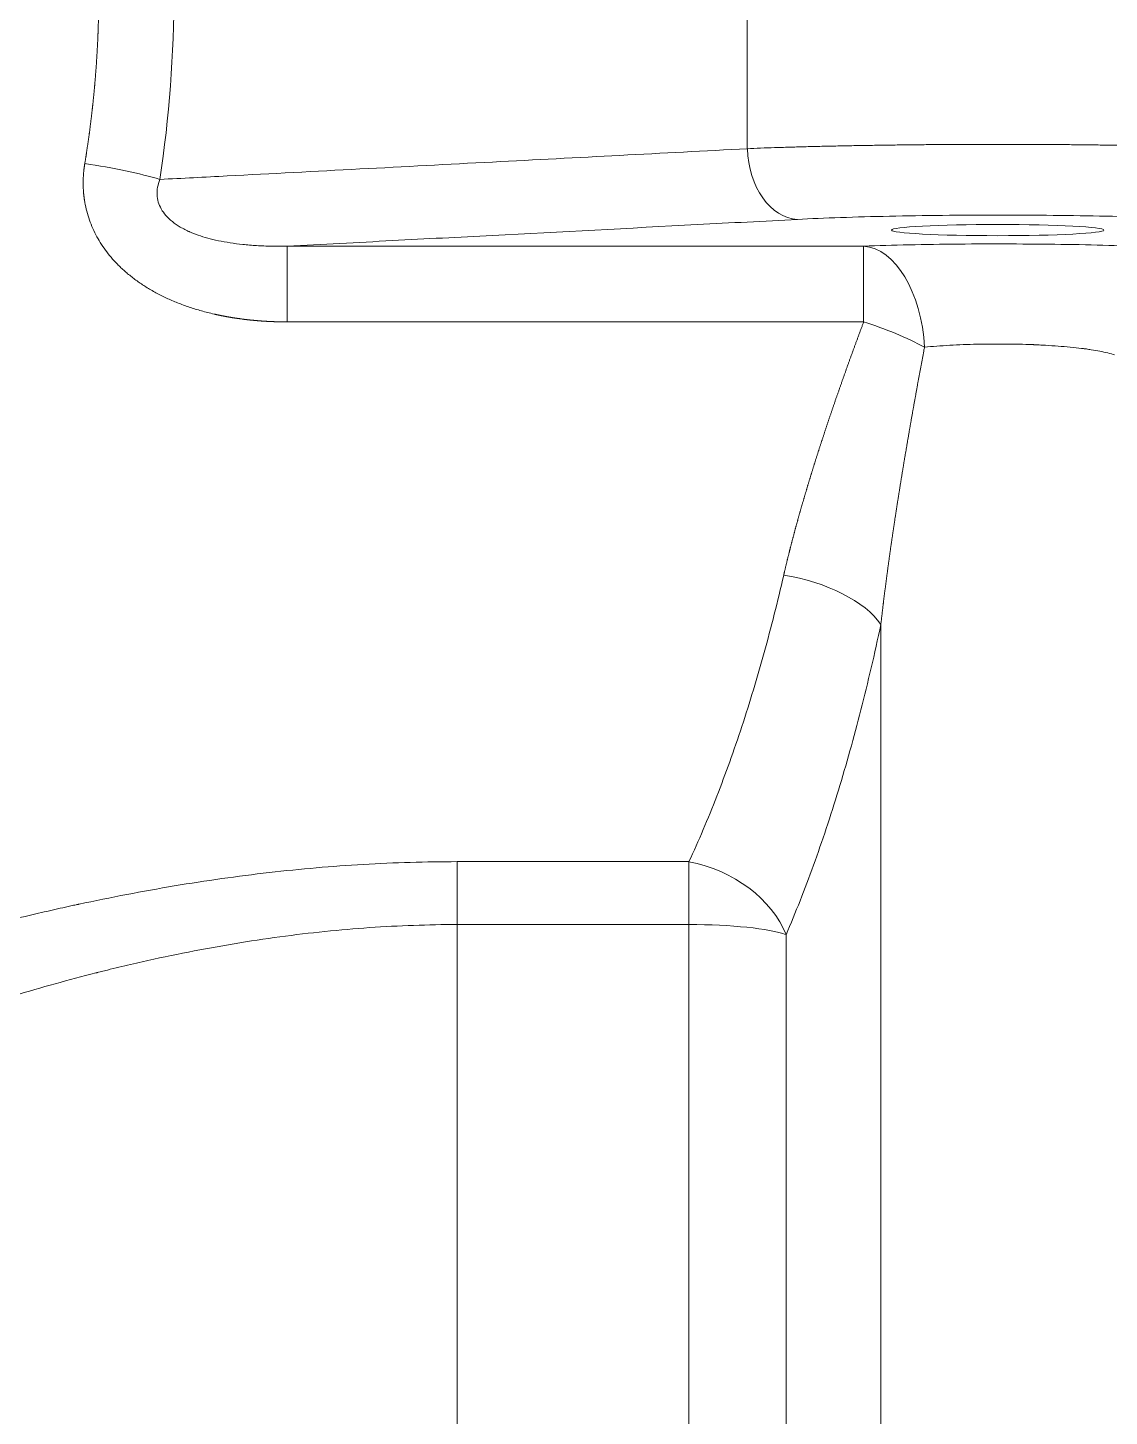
# Model space of a CAD drawing. Header units: millimetres. Extents: x 4664 to 8864, y -38 to 2932.
# Drawn here: x 7835.45 to 7848.75, y 2196.67 to 2213.73 of the extents above; entities that cross this region are included whole.
import ezdxf

# ---------------------------------------------------------------- set-up
doc = ezdxf.new("R2010")
doc.units = ezdxf.units.MM

msp = doc.modelspace()

# ---------------------------------------------------------------- linework, layer by layer
at = {"lineweight": 5}
for p, q in [((7838.645, 2210.118), (7838.645, 2211.049)), ((7838.645, 2211.049), (7845.73, 2211.049)), ((7845.73, 2210.118), (7845.73, 2211.049)), ((7845.73, 2210.118), (7838.645, 2210.118)), ((7845.942, 2206.399), (7845.942, 2154.304)), ((7840.732, 2141.289), (7840.732, 2203.483)), ((7840.732, 2203.483), (7843.582, 2203.483)), ((7843.582, 2141.289), (7843.582, 2203.483)), ((7843.582, 2202.71), (7840.732, 2202.71)), ((7844.776, 2141.816), (7844.776, 2202.585))]:
    msp.add_line(p, q, dxfattribs=at)
for centre, major_axis, ratio, start_param, end_param in [((7844.916, 2212.247), (-0.046, 0.869), 0.706622, 1.533781, 3.067562), ((7836.155, 2211.869), (1.291, -0.194), 0.147239, 0.796479, 1.592958), ((7845.73, 2209.745), (-0.048, 1.305), 0.574398, 4.73863, 6.219206), ((7845.73, 2209.745), (-1.235, 0.424), 0.271308, 4.157925, 4.805196), ((7844.747, 2206.345), (-1.278, 0.269), 0.496345, 3.622753, 4.816675), ((7843.582, 2202.501), (-1.201, 0.512), 0.723925, 3.757856, 5.011928), ((7843.582, 2202.501), (-1.306, 0), 0.160054, 3.557424, 4.712389)]:
    msp.add_ellipse(centre, major_axis=major_axis, ratio=ratio, start_param=start_param, end_param=end_param, dxfattribs=at)
msp.add_ellipse((7847.378, 2211.246), major_axis=(1.306, 0), ratio=0.052408, dxfattribs=at)
for points, knots in [([(7837.078, 2216.493), (7837.193, 2215.73), (7837.251, 2214.961), (7837.251, 2213.407), (7837.193, 2212.631), (7837.078, 2211.869)], [0, 0, 0, 0, 0.5, 0.5, 1, 1, 1, 1]), ([(7836.155, 2212.063), (7836.156, 2212.068), (7836.157, 2212.077), (7836.159, 2212.092), (7836.162, 2212.106), (7836.164, 2212.121), (7836.166, 2212.135), (7836.169, 2212.149), (7836.171, 2212.164), (7836.173, 2212.178), (7836.175, 2212.193), (7836.178, 2212.207), (7836.18, 2212.222), (7836.182, 2212.236), (7836.184, 2212.251), (7836.186, 2212.265), (7836.189, 2212.279), (7836.191, 2212.294), (7836.193, 2212.308), (7836.195, 2212.323), (7836.197, 2212.337), (7836.199, 2212.352), (7836.201, 2212.366), (7836.203, 2212.381), (7836.205, 2212.395), (7836.207, 2212.41), (7836.209, 2212.424), (7836.211, 2212.439), (7836.213, 2212.453), (7836.215, 2212.467), (7836.217, 2212.482), (7836.219, 2212.496), (7836.22, 2212.511), (7836.222, 2212.525), (7836.224, 2212.54), (7836.226, 2212.554), (7836.228, 2212.569), (7836.23, 2212.583), (7836.231, 2212.598), (7836.233, 2212.612), (7836.235, 2212.627), (7836.237, 2212.641), (7836.238, 2212.656), (7836.24, 2212.67), (7836.242, 2212.685), (7836.243, 2212.699), (7836.245, 2212.714), (7836.247, 2212.728), (7836.248, 2212.743), (7836.25, 2212.757), (7836.251, 2212.772), (7836.253, 2212.786), (7836.255, 2212.801), (7836.256, 2212.815), (7836.258, 2212.83), (7836.259, 2212.844), (7836.261, 2212.859), (7836.262, 2212.873), (7836.264, 2212.888), (7836.265, 2212.902), (7836.266, 2212.917), (7836.268, 2212.931), (7836.269, 2212.946), (7836.271, 2212.96), (7836.272, 2212.975), (7836.273, 2212.989), (7836.275, 2213.004), (7836.276, 2213.018), (7836.277, 2213.033), (7836.278, 2213.047), (7836.28, 2213.062), (7836.281, 2213.076), (7836.282, 2213.091), (7836.283, 2213.105), (7836.285, 2213.12), (7836.286, 2213.134), (7836.287, 2213.149), (7836.288, 2213.163), (7836.289, 2213.178), (7836.29, 2213.192), (7836.291, 2213.207), (7836.292, 2213.221), (7836.294, 2213.236), (7836.295, 2213.25), (7836.296, 2213.265), (7836.297, 2213.28), (7836.298, 2213.294), (7836.299, 2213.309), (7836.3, 2213.323), (7836.301, 2213.338), (7836.301, 2213.352), (7836.302, 2213.367), (7836.303, 2213.381), (7836.304, 2213.396), (7836.305, 2213.41), (7836.306, 2213.425), (7836.307, 2213.439), (7836.308, 2213.454), (7836.308, 2213.468), (7836.309, 2213.483), (7836.31, 2213.497), (7836.311, 2213.512), (7836.311, 2213.527), (7836.312, 2213.541), (7836.313, 2213.556), (7836.314, 2213.57), (7836.314, 2213.585), (7836.315, 2213.599), (7836.315, 2213.614), (7836.316, 2213.628), (7836.317, 2213.643), (7836.317, 2213.657), (7836.318, 2213.672), (7836.318, 2213.686), (7836.319, 2213.701), (7836.32, 2213.715), (7836.32, 2213.73), (7836.321, 2213.745), (7836.321, 2213.759), (7836.321, 2213.774), (7836.322, 2213.788), (7836.322, 2213.803), (7836.323, 2213.817), (7836.323, 2213.832), (7836.324, 2213.846), (7836.324, 2213.861), (7836.324, 2213.875), (7836.325, 2213.89), (7836.325, 2213.904), (7836.325, 2213.919), (7836.325, 2213.934), (7836.326, 2213.948), (7836.326, 2213.963), (7836.326, 2213.977), (7836.326, 2213.992), (7836.327, 2214.006), (7836.327, 2214.021), (7836.327, 2214.035), (7836.327, 2214.05), (7836.327, 2214.064), (7836.327, 2214.079), (7836.328, 2214.093), (7836.328, 2214.108), (7836.328, 2214.122), (7836.328, 2214.137), (7836.328, 2214.152), (7836.328, 2214.166), (7836.328, 2214.185), (7836.328, 2214.209), (7836.328, 2214.237), (7836.328, 2214.265), (7836.327, 2214.294), (7836.327, 2214.322), (7836.327, 2214.35), (7836.326, 2214.379), (7836.326, 2214.407), (7836.325, 2214.435), (7836.325, 2214.464), (7836.324, 2214.492), (7836.323, 2214.52), (7836.323, 2214.548), (7836.322, 2214.577), (7836.321, 2214.605), (7836.32, 2214.633), (7836.319, 2214.662), (7836.318, 2214.69), (7836.317, 2214.718), (7836.316, 2214.747), (7836.314, 2214.775), (7836.313, 2214.803), (7836.312, 2214.831), (7836.31, 2214.86), (7836.309, 2214.888), (7836.307, 2214.916), (7836.305, 2214.945), (7836.304, 2214.973), (7836.302, 2215.001), (7836.3, 2215.029), (7836.298, 2215.058), (7836.296, 2215.086), (7836.294, 2215.114), (7836.292, 2215.143), (7836.29, 2215.171), (7836.288, 2215.199), (7836.286, 2215.227), (7836.283, 2215.256), (7836.281, 2215.284), (7836.279, 2215.312), (7836.276, 2215.34), (7836.274, 2215.369), (7836.271, 2215.397), (7836.268, 2215.425), (7836.266, 2215.453), (7836.263, 2215.482), (7836.26, 2215.51), (7836.257, 2215.538), (7836.254, 2215.566), (7836.251, 2215.594), (7836.248, 2215.623), (7836.245, 2215.651), (7836.241, 2215.679), (7836.238, 2215.707), (7836.235, 2215.736), (7836.231, 2215.764), (7836.228, 2215.792), (7836.224, 2215.82), (7836.221, 2215.848), (7836.217, 2215.876), (7836.213, 2215.905), (7836.21, 2215.933), (7836.206, 2215.961), (7836.202, 2215.989), (7836.198, 2216.017), (7836.194, 2216.045), (7836.19, 2216.073), (7836.186, 2216.102), (7836.181, 2216.13), (7836.177, 2216.158), (7836.173, 2216.186), (7836.168, 2216.214), (7836.164, 2216.242), (7836.159, 2216.27), (7836.156, 2216.289), (7836.155, 2216.298)], [0, 0, 0, 0, 0.00346, 0.00692, 0.010379, 0.013838, 0.017295, 0.020752, 0.024209, 0.027665, 0.03112, 0.034574, 0.038028, 0.041481, 0.044933, 0.048385, 0.051836, 0.055287, 0.058737, 0.062186, 0.065635, 0.069083, 0.07253, 0.075977, 0.079423, 0.082868, 0.086313, 0.089758, 0.093202, 0.096645, 0.100088, 0.10353, 0.106971, 0.110412, 0.113852, 0.117292, 0.120731, 0.12417, 0.127608, 0.131046, 0.134483, 0.137919, 0.141355, 0.144791, 0.148226, 0.15166, 0.155094, 0.158527, 0.16196, 0.165393, 0.168825, 0.172256, 0.175687, 0.179117, 0.182547, 0.185977, 0.189406, 0.192834, 0.196262, 0.19969, 0.203117, 0.206543, 0.20997, 0.213395, 0.216821, 0.220246, 0.22367, 0.227094, 0.230518, 0.233941, 0.237364, 0.240786, 0.244208, 0.247629, 0.251051, 0.254471, 0.257892, 0.261312, 0.264731, 0.26815, 0.271569, 0.274988, 0.278406, 0.281824, 0.285241, 0.288658, 0.292075, 0.295491, 0.298907, 0.302323, 0.305738, 0.309153, 0.312568, 0.315982, 0.319396, 0.32281, 0.326223, 0.329636, 0.333049, 0.336462, 0.339874, 0.343286, 0.346698, 0.350109, 0.35352, 0.356931, 0.360342, 0.363752, 0.367162, 0.370572, 0.373981, 0.377391, 0.3808, 0.384209, 0.387617, 0.391026, 0.394434, 0.397842, 0.40125, 0.404657, 0.408064, 0.411472, 0.414878, 0.418285, 0.421692, 0.425098, 0.428504, 0.43191, 0.435316, 0.438722, 0.442127, 0.445533, 0.448938, 0.452343, 0.455748, 0.459153, 0.462557, 0.465962, 0.469366, 0.47277, 0.476174, 0.479578, 0.482982, 0.486386, 0.48979, 0.493193, 0.496597, 0.5, 0.506625, 0.513251, 0.519877, 0.526503, 0.53313, 0.539757, 0.546385, 0.553014, 0.559643, 0.566272, 0.572902, 0.579533, 0.586165, 0.592797, 0.599431, 0.606064, 0.612699, 0.619335, 0.625971, 0.632609, 0.639247, 0.645887, 0.652527, 0.659169, 0.665811, 0.672455, 0.6791, 0.685746, 0.692393, 0.699041, 0.705691, 0.712342, 0.718994, 0.725648, 0.732303, 0.73896, 0.745617, 0.752277, 0.758938, 0.7656, 0.772264, 0.77893, 0.785597, 0.792266, 0.798937, 0.80561, 0.812284, 0.81896, 0.825638, 0.832317, 0.838999, 0.845682, 0.852368, 0.859055, 0.865744, 0.872436, 0.879129, 0.885825, 0.892523, 0.899222, 0.905925, 0.912629, 0.919335, 0.926044, 0.932755, 0.939469, 0.946185, 0.952903, 0.959623, 0.966346, 0.973072, 0.9798, 0.986531, 0.993264, 1, 1, 1, 1]), ([(7837.078, 2211.869), (7837.354, 2211.883), (7837.63, 2211.897), (7838.993, 2211.969), (7840.08, 2212.026), (7842.212, 2212.138), (7843.256, 2212.192), (7844.3, 2212.247)], [0, 0, 0, 0, 0.114698, 0.114698, 0.566236, 0.566236, 1, 1, 1, 1]), ([(7844.3, 2212.247), (7844.353, 2212.249), (7844.408, 2212.251), (7844.52, 2212.256), (7844.577, 2212.258), (7844.694, 2212.261), (7844.754, 2212.263), (7844.875, 2212.267), (7844.937, 2212.269), (7845.063, 2212.272), (7845.127, 2212.274), (7845.255, 2212.277), (7845.321, 2212.278), (7845.452, 2212.281), (7845.519, 2212.282), (7845.653, 2212.285), (7845.72, 2212.286), (7845.855, 2212.288), (7845.923, 2212.289), (7846.059, 2212.291), (7846.127, 2212.292), (7846.262, 2212.294), (7846.33, 2212.295), (7846.466, 2212.296), (7846.533, 2212.297), (7846.667, 2212.298), (7846.734, 2212.298), (7846.866, 2212.299), (7846.932, 2212.299), (7847.062, 2212.3), (7847.127, 2212.3), (7847.222, 2212.3), (7847.27, 2212.3), (7847.325, 2212.3), (7847.352, 2212.3), (7847.364, 2212.3), (7847.372, 2212.3), (7847.376, 2212.3), (7847.442, 2212.3), (7847.505, 2212.3), (7847.632, 2212.3), (7847.697, 2212.3), (7847.827, 2212.299), (7847.892, 2212.299), (7848.025, 2212.298), (7848.091, 2212.298), (7848.225, 2212.297), (7848.293, 2212.296), (7848.428, 2212.295), (7848.496, 2212.294), (7848.631, 2212.292), (7848.699, 2212.291), (7848.835, 2212.289), (7848.903, 2212.288), (7849.038, 2212.286), (7849.105, 2212.285), (7849.238, 2212.282), (7849.305, 2212.281), (7849.436, 2212.278), (7849.502, 2212.277), (7849.63, 2212.274), (7849.694, 2212.272), (7849.819, 2212.269), (7849.881, 2212.267), (7850.003, 2212.263), (7850.062, 2212.261), (7850.179, 2212.258), (7850.237, 2212.256), (7850.348, 2212.251), (7850.403, 2212.249), (7850.456, 2212.247)], [0, 0, 0, 0, 0.03125, 0.03125, 0.0625, 0.0625, 0.09375, 0.09375, 0.125, 0.125, 0.15625, 0.15625, 0.1875, 0.1875, 0.21875, 0.21875, 0.25, 0.25, 0.28125, 0.28125, 0.3125, 0.3125, 0.34375, 0.34375, 0.375, 0.375, 0.40625, 0.40625, 0.4375, 0.4375, 0.46875, 0.46875, 0.484375, 0.492188, 0.496094, 0.498047, 0.498047, 0.5, 0.5, 0.53125, 0.53125, 0.5625, 0.5625, 0.59375, 0.59375, 0.625, 0.625, 0.65625, 0.65625, 0.6875, 0.6875, 0.71875, 0.71875, 0.75, 0.75, 0.78125, 0.78125, 0.8125, 0.8125, 0.84375, 0.84375, 0.875, 0.875, 0.90625, 0.90625, 0.9375, 0.9375, 0.96875, 0.96875, 1, 1, 1, 1]), ([(7838.645, 2210.118), (7838.642, 2210.118), (7838.635, 2210.118), (7838.625, 2210.118), (7838.615, 2210.118), (7838.605, 2210.118), (7838.595, 2210.118), (7838.586, 2210.118), (7838.576, 2210.118), (7838.566, 2210.118), (7838.556, 2210.119), (7838.546, 2210.119), (7838.536, 2210.119), (7838.526, 2210.119), (7838.517, 2210.12), (7838.507, 2210.12), (7838.497, 2210.12), (7838.487, 2210.12), (7838.477, 2210.121), (7838.468, 2210.121), (7838.458, 2210.122), (7838.448, 2210.122), (7838.438, 2210.122), (7838.429, 2210.123), (7838.419, 2210.123), (7838.409, 2210.124), (7838.4, 2210.124), (7838.39, 2210.125), (7838.38, 2210.125), (7838.371, 2210.126), (7838.361, 2210.127), (7838.352, 2210.127), (7838.342, 2210.128), (7838.332, 2210.128), (7838.323, 2210.129), (7838.313, 2210.13), (7838.304, 2210.131), (7838.294, 2210.131), (7838.285, 2210.132), (7838.275, 2210.133), (7838.266, 2210.134), (7838.256, 2210.134), (7838.247, 2210.135), (7838.237, 2210.136), (7838.228, 2210.137), (7838.218, 2210.138), (7838.209, 2210.139), (7838.2, 2210.14), (7838.19, 2210.141), (7838.181, 2210.142), (7838.171, 2210.143), (7838.162, 2210.144), (7838.153, 2210.145), (7838.143, 2210.146), (7838.134, 2210.147), (7838.125, 2210.148), (7838.115, 2210.149), (7838.106, 2210.151), (7838.097, 2210.152), (7838.088, 2210.153), (7838.078, 2210.154), (7838.069, 2210.155), (7838.06, 2210.157), (7838.051, 2210.158), (7838.041, 2210.159), (7838.032, 2210.161), (7838.023, 2210.162), (7838.014, 2210.163), (7838.005, 2210.165), (7837.996, 2210.166), (7837.987, 2210.167), (7837.977, 2210.169), (7837.968, 2210.17), (7837.959, 2210.172), (7837.95, 2210.173), (7837.941, 2210.175), (7837.932, 2210.177), (7837.923, 2210.178), (7837.914, 2210.18), (7837.905, 2210.181), (7837.896, 2210.183), (7837.887, 2210.185), (7837.878, 2210.186), (7837.869, 2210.188), (7837.86, 2210.19), (7837.851, 2210.191), (7837.842, 2210.193), (7837.833, 2210.195), (7837.824, 2210.197), (7837.816, 2210.199), (7837.807, 2210.2), (7837.798, 2210.202), (7837.789, 2210.204), (7837.78, 2210.206), (7837.771, 2210.208), (7837.763, 2210.21), (7837.754, 2210.212), (7837.695, 2210.225), (7837.59, 2210.252), (7837.44, 2210.298), (7837.296, 2210.35), (7837.16, 2210.409), (7837.03, 2210.474), (7836.928, 2210.534), (7836.851, 2210.583), (7836.797, 2210.621), (7836.745, 2210.66), (7836.694, 2210.7), (7836.646, 2210.741), (7836.6, 2210.783), (7836.543, 2210.84), (7836.477, 2210.911), (7836.407, 2211), (7836.345, 2211.092), (7836.289, 2211.189), (7836.241, 2211.29), (7836.202, 2211.396), (7836.171, 2211.504), (7836.156, 2211.581), (7836.149, 2211.626), (7836.148, 2211.637), (7836.146, 2211.648), (7836.145, 2211.659), (7836.144, 2211.67), (7836.143, 2211.681), (7836.141, 2211.692), (7836.14, 2211.703), (7836.139, 2211.714), (7836.139, 2211.725), (7836.138, 2211.736), (7836.137, 2211.747), (7836.137, 2211.759), (7836.136, 2211.77), (7836.136, 2211.781), (7836.135, 2211.792), (7836.135, 2211.803), (7836.135, 2211.814), (7836.135, 2211.826), (7836.135, 2211.837), (7836.135, 2211.848), (7836.135, 2211.859), (7836.136, 2211.87), (7836.136, 2211.882), (7836.137, 2211.893), (7836.137, 2211.904), (7836.138, 2211.915), (7836.139, 2211.927), (7836.14, 2211.938), (7836.14, 2211.949), (7836.142, 2211.961), (7836.143, 2211.972), (7836.144, 2211.983), (7836.145, 2211.995), (7836.147, 2212.006), (7836.148, 2212.017), (7836.15, 2212.029), (7836.151, 2212.04), (7836.153, 2212.052), (7836.154, 2212.059), (7836.155, 2212.063)], [0, 0, 0, 0, 0.002734, 0.005464, 0.00819, 0.010914, 0.013634, 0.016351, 0.019064, 0.021774, 0.024481, 0.027184, 0.029884, 0.032581, 0.035275, 0.037966, 0.040653, 0.043337, 0.046018, 0.048695, 0.05137, 0.054041, 0.05671, 0.059375, 0.062037, 0.064696, 0.067352, 0.070004, 0.072654, 0.075301, 0.077945, 0.080585, 0.083223, 0.085858, 0.088489, 0.091118, 0.093744, 0.096367, 0.098987, 0.101604, 0.104219, 0.10683, 0.109439, 0.112044, 0.114647, 0.117247, 0.119845, 0.122439, 0.125031, 0.12762, 0.130207, 0.13279, 0.135371, 0.13795, 0.140525, 0.143098, 0.145669, 0.148237, 0.150802, 0.153364, 0.155924, 0.158482, 0.161037, 0.163589, 0.166139, 0.168687, 0.171231, 0.173774, 0.176314, 0.178852, 0.181387, 0.18392, 0.18645, 0.188978, 0.191504, 0.194028, 0.196549, 0.199068, 0.201584, 0.204099, 0.206611, 0.209121, 0.211628, 0.214134, 0.216637, 0.219138, 0.221638, 0.224134, 0.226629, 0.229122, 0.231613, 0.234101, 0.236588, 0.239072, 0.241555, 0.244036, 0.246514, 0.248991, 0.293374, 0.336496, 0.378478, 0.419449, 0.459548, 0.498924, 0.517392, 0.535621, 0.553632, 0.571443, 0.589075, 0.606549, 0.623887, 0.655929, 0.68738, 0.718402, 0.749161, 0.780831, 0.812191, 0.843445, 0.8748, 0.877904, 0.881007, 0.884109, 0.88721, 0.890311, 0.893411, 0.896511, 0.899612, 0.902712, 0.905813, 0.908915, 0.912017, 0.915121, 0.918225, 0.921331, 0.924439, 0.927549, 0.93066, 0.933774, 0.93689, 0.940008, 0.94313, 0.946254, 0.949381, 0.952512, 0.955646, 0.958784, 0.961926, 0.965072, 0.968223, 0.971377, 0.974537, 0.977701, 0.98087, 0.984044, 0.987224, 0.990409, 0.9936, 0.996797, 1, 1, 1, 1]), ([(7837.078, 2211.869), (7837.065, 2211.836), (7837.056, 2211.805), (7837.044, 2211.742), (7837.042, 2211.711), (7837.045, 2211.65), (7837.05, 2211.62), (7837.067, 2211.561), (7837.08, 2211.533), (7837.111, 2211.478), (7837.13, 2211.451), (7837.176, 2211.399), (7837.202, 2211.375), (7837.261, 2211.327), (7837.293, 2211.305), (7837.347, 2211.273), (7837.376, 2211.258), (7837.411, 2211.241), (7837.429, 2211.232), (7837.438, 2211.228), (7837.442, 2211.226), (7837.445, 2211.225), (7837.446, 2211.225), (7837.446, 2211.224), (7837.447, 2211.224), (7837.447, 2211.224), (7837.447, 2211.224), (7837.447, 2211.224), (7837.447, 2211.224), (7837.447, 2211.224), (7837.479, 2211.21), (7837.548, 2211.183), (7837.626, 2211.159), (7837.708, 2211.136), (7837.751, 2211.126), (7837.843, 2211.106), (7837.891, 2211.098), (7837.991, 2211.082), (7838.044, 2211.075), (7838.153, 2211.064), (7838.209, 2211.059), (7838.327, 2211.052), (7838.388, 2211.049), (7838.513, 2211.047), (7838.578, 2211.047), (7838.645, 2211.049)], [0, 0, 0, 0, 0.0625, 0.0625, 0.125, 0.125, 0.1875, 0.1875, 0.25, 0.25, 0.3125, 0.3125, 0.375, 0.375, 0.4375, 0.4375, 0.46875, 0.484375, 0.492187, 0.496094, 0.498047, 0.499023, 0.499512, 0.499756, 0.499878, 0.499939, 0.499969, 0.499985, 0.499985, 0.5, 0.5, 0.5625, 0.625, 0.625, 0.6875, 0.6875, 0.75, 0.75, 0.8125, 0.8125, 0.875, 0.875, 0.9375, 0.9375, 1, 1, 1, 1]), ([(7844.916, 2211.378), (7844.505, 2211.356), (7844.095, 2211.335), (7842.846, 2211.269), (7842.007, 2211.225), (7840.757, 2211.16), (7840.347, 2211.138), (7839.506, 2211.094), (7839.076, 2211.072), (7838.645, 2211.049)], [0, 0, 0, 0, 0.196221, 0.196221, 0.597749, 0.597749, 0.793971, 0.793971, 1, 1, 1, 1]), ([(7849.841, 2211.378), (7849.678, 2211.386), (7849.502, 2211.394), (7849.125, 2211.407), (7848.922, 2211.413), (7848.5, 2211.422), (7848.283, 2211.425), (7847.837, 2211.43), (7847.606, 2211.431), (7846.925, 2211.431), (7846.467, 2211.426), (7845.629, 2211.408), (7845.241, 2211.395), (7844.916, 2211.378)], [0, 0, 0, 0, 0.125, 0.125, 0.25, 0.25, 0.375, 0.375, 0.5, 0.5, 0.75, 0.75, 1, 1, 1, 1]), ([(7845.73, 2211.049), (7846.08, 2211.062), (7846.478, 2211.07), (7847.108, 2211.076), (7847.318, 2211.077), (7847.741, 2211.075), (7847.953, 2211.074), (7848.562, 2211.065), (7848.945, 2211.054), (7849.422, 2211.032), (7849.568, 2211.024), (7849.818, 2211.006), (7849.923, 2210.996), (7850.009, 2210.986)], [0, 0, 0, 0, 0.25, 0.25, 0.375, 0.375, 0.5, 0.5, 0.75, 0.75, 0.875, 0.875, 1, 1, 1, 1]), ([(7844.747, 2207.004), (7844.748, 2207.008), (7844.75, 2207.016), (7844.753, 2207.029), (7844.756, 2207.042), (7844.759, 2207.055), (7844.762, 2207.068), (7844.765, 2207.081), (7844.768, 2207.094), (7844.771, 2207.107), (7844.774, 2207.12), (7844.777, 2207.133), (7844.781, 2207.146), (7844.784, 2207.159), (7844.787, 2207.173), (7844.79, 2207.186), (7844.793, 2207.199), (7844.797, 2207.212), (7844.8, 2207.225), (7844.803, 2207.239), (7844.807, 2207.252), (7844.81, 2207.265), (7844.813, 2207.279), (7844.817, 2207.292), (7844.82, 2207.306), (7844.823, 2207.319), (7844.827, 2207.332), (7844.83, 2207.346), (7844.834, 2207.36), (7844.837, 2207.373), (7844.841, 2207.387), (7844.844, 2207.4), (7844.848, 2207.414), (7844.851, 2207.428), (7844.855, 2207.441), (7844.859, 2207.455), (7844.862, 2207.469), (7844.866, 2207.483), (7844.87, 2207.496), (7844.873, 2207.51), (7844.877, 2207.524), (7844.881, 2207.538), (7844.884, 2207.552), (7844.888, 2207.566), (7844.892, 2207.58), (7844.896, 2207.594), (7844.9, 2207.608), (7844.903, 2207.622), (7844.907, 2207.636), (7844.911, 2207.65), (7844.915, 2207.664), (7844.919, 2207.678), (7844.923, 2207.692), (7844.927, 2207.707), (7844.931, 2207.721), (7844.935, 2207.735), (7844.939, 2207.749), (7844.943, 2207.764), (7844.947, 2207.778), (7844.951, 2207.792), (7844.955, 2207.807), (7844.959, 2207.821), (7844.964, 2207.836), (7844.968, 2207.85), (7844.972, 2207.865), (7844.976, 2207.879), (7844.98, 2207.894), (7844.985, 2207.908), (7844.989, 2207.923), (7844.993, 2207.938), (7844.997, 2207.952), (7845.002, 2207.967), (7845.006, 2207.982), (7845.01, 2207.997), (7845.015, 2208.011), (7845.019, 2208.026), (7845.024, 2208.041), (7845.028, 2208.056), (7845.032, 2208.071), (7845.037, 2208.086), (7845.041, 2208.101), (7845.046, 2208.116), (7845.05, 2208.131), (7845.055, 2208.146), (7845.06, 2208.161), (7845.064, 2208.176), (7845.069, 2208.191), (7845.073, 2208.206), (7845.078, 2208.221), (7845.083, 2208.237), (7845.087, 2208.252), (7845.092, 2208.267), (7845.097, 2208.282), (7845.102, 2208.298), (7845.106, 2208.313), (7845.111, 2208.328), (7845.116, 2208.344), (7845.121, 2208.359), (7845.126, 2208.375), (7845.131, 2208.39), (7845.135, 2208.406), (7845.14, 2208.421), (7845.145, 2208.437), (7845.15, 2208.452), (7845.155, 2208.468), (7845.16, 2208.484), (7845.165, 2208.499), (7845.17, 2208.515), (7845.175, 2208.531), (7845.18, 2208.547), (7845.185, 2208.562), (7845.191, 2208.578), (7845.196, 2208.594), (7845.201, 2208.61), (7845.206, 2208.626), (7845.211, 2208.642), (7845.216, 2208.658), (7845.222, 2208.674), (7845.227, 2208.69), (7845.232, 2208.706), (7845.237, 2208.722), (7845.243, 2208.738), (7845.248, 2208.754), (7845.253, 2208.77), (7845.259, 2208.786), (7845.264, 2208.803), (7845.269, 2208.819), (7845.275, 2208.835), (7845.28, 2208.852), (7845.286, 2208.868), (7845.291, 2208.884), (7845.297, 2208.901), (7845.302, 2208.917), (7845.308, 2208.933), (7845.313, 2208.95), (7845.319, 2208.966), (7845.325, 2208.983), (7845.33, 2209), (7845.336, 2209.016), (7845.341, 2209.033), (7845.347, 2209.049), (7845.353, 2209.066), (7845.359, 2209.083), (7845.364, 2209.099), (7845.37, 2209.116), (7845.376, 2209.133), (7845.382, 2209.15), (7845.387, 2209.167), (7845.393, 2209.183), (7845.399, 2209.2), (7845.405, 2209.217), (7845.411, 2209.234), (7845.417, 2209.251), (7845.423, 2209.268), (7845.429, 2209.285), (7845.435, 2209.302), (7845.441, 2209.319), (7845.447, 2209.337), (7845.453, 2209.354), (7845.459, 2209.371), (7845.465, 2209.388), (7845.471, 2209.405), (7845.477, 2209.423), (7845.483, 2209.44), (7845.489, 2209.457), (7845.495, 2209.475), (7845.502, 2209.492), (7845.508, 2209.509), (7845.514, 2209.527), (7845.52, 2209.544), (7845.526, 2209.562), (7845.533, 2209.579), (7845.539, 2209.597), (7845.545, 2209.614), (7845.552, 2209.632), (7845.558, 2209.65), (7845.564, 2209.667), (7845.571, 2209.685), (7845.577, 2209.703), (7845.584, 2209.72), (7845.59, 2209.738), (7845.597, 2209.756), (7845.603, 2209.774), (7845.61, 2209.792), (7845.616, 2209.809), (7845.623, 2209.827), (7845.629, 2209.845), (7845.636, 2209.863), (7845.643, 2209.881), (7845.649, 2209.899), (7845.656, 2209.917), (7845.663, 2209.935), (7845.669, 2209.954), (7845.676, 2209.972), (7845.683, 2209.99), (7845.689, 2210.008), (7845.696, 2210.026), (7845.703, 2210.045), (7845.71, 2210.063), (7845.717, 2210.081), (7845.724, 2210.099), (7845.728, 2210.112), (7845.73, 2210.118)], [0, 0, 0, 0, 0.004275, 0.008557, 0.012846, 0.017142, 0.021445, 0.025755, 0.030072, 0.034397, 0.038728, 0.043067, 0.047412, 0.051765, 0.056125, 0.060492, 0.064866, 0.069247, 0.073636, 0.078031, 0.082434, 0.086844, 0.091261, 0.095685, 0.100116, 0.104554, 0.109, 0.113452, 0.117912, 0.122379, 0.126854, 0.131335, 0.135823, 0.140319, 0.144822, 0.149332, 0.153849, 0.158374, 0.162906, 0.167445, 0.171991, 0.176544, 0.181105, 0.185672, 0.190247, 0.194829, 0.199419, 0.204016, 0.208619, 0.213231, 0.217849, 0.222475, 0.227107, 0.231748, 0.236395, 0.24105, 0.245711, 0.250381, 0.255057, 0.259741, 0.264432, 0.26913, 0.273836, 0.278548, 0.283268, 0.287996, 0.292731, 0.297473, 0.302222, 0.306978, 0.311742, 0.316514, 0.321292, 0.326078, 0.330871, 0.335672, 0.340479, 0.345295, 0.350117, 0.354947, 0.359784, 0.364628, 0.36948, 0.374339, 0.379206, 0.38408, 0.388961, 0.39385, 0.398745, 0.403649, 0.408559, 0.413477, 0.418403, 0.423336, 0.428276, 0.433223, 0.438178, 0.44314, 0.44811, 0.453087, 0.458072, 0.463063, 0.468063, 0.473069, 0.478083, 0.483105, 0.488134, 0.49317, 0.498214, 0.503265, 0.508323, 0.513389, 0.518463, 0.523543, 0.528632, 0.533727, 0.53883, 0.543941, 0.549059, 0.554184, 0.559317, 0.564457, 0.569605, 0.57476, 0.579923, 0.585093, 0.59027, 0.595455, 0.600648, 0.605848, 0.611055, 0.61627, 0.621492, 0.626722, 0.631959, 0.637204, 0.642456, 0.647716, 0.652983, 0.658258, 0.66354, 0.66883, 0.674127, 0.679432, 0.684744, 0.690064, 0.695391, 0.700725, 0.706068, 0.711417, 0.716774, 0.722139, 0.727511, 0.732891, 0.738278, 0.743673, 0.749076, 0.754485, 0.759903, 0.765328, 0.77076, 0.7762, 0.781648, 0.787103, 0.792565, 0.798035, 0.803513, 0.808998, 0.814491, 0.819991, 0.825499, 0.831015, 0.836538, 0.842068, 0.847606, 0.853152, 0.858705, 0.864266, 0.869834, 0.87541, 0.880994, 0.886585, 0.892184, 0.89779, 0.903404, 0.909025, 0.914654, 0.920291, 0.925935, 0.931586, 0.937246, 0.942913, 0.948587, 0.954269, 0.959959, 0.965656, 0.971361, 0.977074, 0.982794, 0.988522, 0.994257, 1, 1, 1, 1]), ([(7848.815, 2209.713), (7848.79, 2209.721), (7848.762, 2209.729), (7848.701, 2209.744), (7848.669, 2209.751), (7848.6, 2209.764), (7848.564, 2209.77), (7848.507, 2209.779), (7848.488, 2209.782), (7848.459, 2209.786), (7848.445, 2209.788), (7848.427, 2209.79), (7848.419, 2209.791), (7848.414, 2209.791), (7848.412, 2209.792), (7848.411, 2209.792), (7848.411, 2209.792), (7848.41, 2209.792), (7848.41, 2209.792), (7848.41, 2209.792), (7848.41, 2209.792), (7848.41, 2209.792), (7848.365, 2209.798), (7848.318, 2209.803), (7848.222, 2209.812), (7848.172, 2209.816), (7848.071, 2209.824), (7848.019, 2209.827), (7847.94, 2209.832), (7847.913, 2209.833), (7847.873, 2209.835), (7847.853, 2209.836), (7847.83, 2209.837), (7847.818, 2209.838), (7847.812, 2209.838), (7847.809, 2209.838), (7847.808, 2209.838), (7847.807, 2209.838), (7847.807, 2209.838), (7847.806, 2209.838), (7847.752, 2209.84), (7847.696, 2209.842), (7847.583, 2209.845), (7847.526, 2209.846), (7847.412, 2209.846), (7847.354, 2209.846), (7847.239, 2209.845), (7847.181, 2209.845), (7847.067, 2209.842), (7847.01, 2209.84), (7846.898, 2209.836), (7846.842, 2209.833), (7846.734, 2209.827), (7846.681, 2209.824), (7846.577, 2209.816), (7846.527, 2209.811), (7846.478, 2209.807)], [0, 0, 0, 0, 0.0625, 0.0625, 0.125, 0.125, 0.1875, 0.1875, 0.21875, 0.21875, 0.234375, 0.242187, 0.246094, 0.248047, 0.249023, 0.249512, 0.249756, 0.249878, 0.249939, 0.249969, 0.249969, 0.25, 0.25, 0.3125, 0.3125, 0.375, 0.375, 0.4375, 0.4375, 0.46875, 0.46875, 0.484375, 0.492187, 0.496094, 0.498047, 0.499023, 0.499512, 0.499756, 0.499756, 0.5, 0.5, 0.5625, 0.5625, 0.625, 0.625, 0.6875, 0.6875, 0.75, 0.75, 0.8125, 0.8125, 0.875, 0.875, 0.9375, 0.9375, 1, 1, 1, 1]), ([(7846.478, 2209.807), (7846.477, 2209.799), (7846.474, 2209.785), (7846.47, 2209.763), (7846.466, 2209.741), (7846.462, 2209.719), (7846.458, 2209.698), (7846.454, 2209.676), (7846.45, 2209.654), (7846.446, 2209.633), (7846.442, 2209.611), (7846.438, 2209.589), (7846.434, 2209.568), (7846.43, 2209.546), (7846.426, 2209.525), (7846.422, 2209.504), (7846.418, 2209.482), (7846.414, 2209.461), (7846.41, 2209.44), (7846.406, 2209.418), (7846.402, 2209.397), (7846.398, 2209.376), (7846.394, 2209.355), (7846.391, 2209.334), (7846.387, 2209.313), (7846.383, 2209.291), (7846.379, 2209.27), (7846.375, 2209.25), (7846.372, 2209.229), (7846.368, 2209.208), (7846.364, 2209.187), (7846.36, 2209.166), (7846.357, 2209.145), (7846.353, 2209.125), (7846.349, 2209.104), (7846.345, 2209.083), (7846.342, 2209.063), (7846.338, 2209.042), (7846.334, 2209.021), (7846.331, 2209.001), (7846.327, 2208.98), (7846.323, 2208.96), (7846.32, 2208.939), (7846.316, 2208.919), (7846.313, 2208.899), (7846.309, 2208.878), (7846.306, 2208.858), (7846.302, 2208.838), (7846.299, 2208.818), (7846.295, 2208.798), (7846.291, 2208.778), (7846.288, 2208.757), (7846.285, 2208.737), (7846.281, 2208.717), (7846.278, 2208.697), (7846.274, 2208.678), (7846.271, 2208.658), (7846.267, 2208.638), (7846.264, 2208.618), (7846.261, 2208.598), (7846.257, 2208.578), (7846.254, 2208.559), (7846.251, 2208.539), (7846.247, 2208.519), (7846.244, 2208.5), (7846.241, 2208.48), (7846.237, 2208.461), (7846.234, 2208.441), (7846.231, 2208.422), (7846.228, 2208.402), (7846.224, 2208.383), (7846.221, 2208.364), (7846.218, 2208.344), (7846.215, 2208.325), (7846.212, 2208.306), (7846.208, 2208.287), (7846.205, 2208.268), (7846.202, 2208.248), (7846.199, 2208.229), (7846.196, 2208.21), (7846.193, 2208.191), (7846.19, 2208.172), (7846.187, 2208.153), (7846.184, 2208.135), (7846.181, 2208.116), (7846.178, 2208.097), (7846.175, 2208.078), (7846.172, 2208.059), (7846.169, 2208.041), (7846.166, 2208.022), (7846.163, 2208.003), (7846.16, 2207.985), (7846.157, 2207.966), (7846.154, 2207.948), (7846.151, 2207.929), (7846.148, 2207.911), (7846.145, 2207.892), (7846.142, 2207.874), (7846.139, 2207.856), (7846.137, 2207.837), (7846.134, 2207.819), (7846.131, 2207.801), (7846.128, 2207.783), (7846.125, 2207.764), (7846.123, 2207.746), (7846.12, 2207.728), (7846.117, 2207.71), (7846.114, 2207.692), (7846.112, 2207.674), (7846.109, 2207.656), (7846.106, 2207.638), (7846.104, 2207.62), (7846.101, 2207.603), (7846.098, 2207.585), (7846.096, 2207.567), (7846.093, 2207.549), (7846.09, 2207.532), (7846.088, 2207.514), (7846.085, 2207.496), (7846.083, 2207.479), (7846.08, 2207.461), (7846.077, 2207.444), (7846.075, 2207.426), (7846.072, 2207.409), (7846.07, 2207.391), (7846.067, 2207.374), (7846.065, 2207.357), (7846.062, 2207.34), (7846.06, 2207.322), (7846.058, 2207.305), (7846.055, 2207.288), (7846.053, 2207.271), (7846.05, 2207.254), (7846.048, 2207.237), (7846.046, 2207.22), (7846.043, 2207.203), (7846.041, 2207.186), (7846.039, 2207.169), (7846.036, 2207.152), (7846.034, 2207.135), (7846.032, 2207.118), (7846.029, 2207.101), (7846.027, 2207.085), (7846.025, 2207.068), (7846.023, 2207.051), (7846.02, 2207.035), (7846.018, 2207.018), (7846.016, 2207.002), (7846.014, 2206.985), (7846.012, 2206.969), (7846.009, 2206.952), (7846.007, 2206.936), (7846.005, 2206.919), (7846.003, 2206.903), (7846.001, 2206.887), (7845.999, 2206.87), (7845.997, 2206.854), (7845.995, 2206.838), (7845.992, 2206.822), (7845.99, 2206.806), (7845.988, 2206.79), (7845.986, 2206.774), (7845.984, 2206.758), (7845.982, 2206.742), (7845.98, 2206.726), (7845.978, 2206.71), (7845.976, 2206.694), (7845.974, 2206.678), (7845.973, 2206.662), (7845.971, 2206.647), (7845.969, 2206.631), (7845.967, 2206.615), (7845.965, 2206.6), (7845.963, 2206.584), (7845.961, 2206.568), (7845.959, 2206.553), (7845.958, 2206.537), (7845.956, 2206.522), (7845.954, 2206.506), (7845.952, 2206.491), (7845.95, 2206.476), (7845.949, 2206.46), (7845.947, 2206.445), (7845.945, 2206.43), (7845.943, 2206.415), (7845.942, 2206.404), (7845.942, 2206.399)], [0, 0, 0, 0, 0.006336, 0.012661, 0.018977, 0.025284, 0.03158, 0.037866, 0.044142, 0.050409, 0.056666, 0.062913, 0.06915, 0.075377, 0.081594, 0.087801, 0.093999, 0.100186, 0.106364, 0.112532, 0.11869, 0.124838, 0.130976, 0.137105, 0.143223, 0.149332, 0.155431, 0.16152, 0.167599, 0.173668, 0.179727, 0.185777, 0.191816, 0.197846, 0.203866, 0.209876, 0.215876, 0.221866, 0.227847, 0.233817, 0.239778, 0.245729, 0.25167, 0.257601, 0.263522, 0.269433, 0.275335, 0.281226, 0.287108, 0.29298, 0.298842, 0.304694, 0.310536, 0.316369, 0.322192, 0.328004, 0.333807, 0.3396, 0.345383, 0.351157, 0.35692, 0.362674, 0.368417, 0.374151, 0.379875, 0.38559, 0.391294, 0.396988, 0.402673, 0.408348, 0.414013, 0.419668, 0.425313, 0.430949, 0.436574, 0.44219, 0.447796, 0.453392, 0.458978, 0.464554, 0.470121, 0.475677, 0.481224, 0.486761, 0.492288, 0.497806, 0.503313, 0.508811, 0.514298, 0.519776, 0.525244, 0.530703, 0.536151, 0.54159, 0.547018, 0.552437, 0.557846, 0.563246, 0.568635, 0.574015, 0.579385, 0.584744, 0.590095, 0.595435, 0.600765, 0.606086, 0.611397, 0.616698, 0.621989, 0.62727, 0.632542, 0.637804, 0.643056, 0.648298, 0.65353, 0.658753, 0.663965, 0.669168, 0.674361, 0.679544, 0.684718, 0.689881, 0.695035, 0.700179, 0.705313, 0.710438, 0.715552, 0.720657, 0.725752, 0.730837, 0.735913, 0.740978, 0.746034, 0.75108, 0.756116, 0.761143, 0.766159, 0.771166, 0.776163, 0.78115, 0.786128, 0.791095, 0.796053, 0.801001, 0.80594, 0.810868, 0.815787, 0.820696, 0.825595, 0.830484, 0.835364, 0.840234, 0.845094, 0.849944, 0.854785, 0.859615, 0.864436, 0.869248, 0.874049, 0.878841, 0.883623, 0.888395, 0.893157, 0.89791, 0.902653, 0.907386, 0.912109, 0.916823, 0.921526, 0.926221, 0.930905, 0.935579, 0.940244, 0.944899, 0.949545, 0.95418, 0.958806, 0.963422, 0.968028, 0.972625, 0.977212, 0.981789, 0.986356, 0.990914, 0.995462, 1, 1, 1, 1]), ([(7843.582, 2203.483), (7843.702, 2203.74), (7843.816, 2204.009), (7844.033, 2204.564), (7844.136, 2204.851), (7844.33, 2205.441), (7844.421, 2205.744), (7844.593, 2206.364), (7844.673, 2206.681), (7844.747, 2207.004)], [0, 0, 0, 0, 0.25, 0.25, 0.5, 0.5, 0.75, 0.75, 1, 1, 1, 1]), ([(7845.942, 2206.399), (7845.865, 2206.039), (7845.783, 2205.688), (7845.609, 2205.009), (7845.517, 2204.679), (7845.323, 2204.043), (7845.221, 2203.735), (7845.006, 2203.143), (7844.894, 2202.858), (7844.776, 2202.585)], [0, 0, 0, 0, 0.25, 0.25, 0.5, 0.5, 0.75, 0.75, 1, 1, 1, 1]), ([(7825.066, 2199.974), (7825.283, 2199.991), (7825.51, 2200.018), (7825.983, 2200.091), (7826.23, 2200.137), (7826.743, 2200.247), (7827.009, 2200.31), (7827.424, 2200.417), (7827.564, 2200.454), (7827.779, 2200.513), (7827.887, 2200.544), (7828.015, 2200.58), (7828.08, 2200.599), (7828.112, 2200.608), (7828.128, 2200.613), (7828.136, 2200.615), (7828.14, 2200.616), (7828.142, 2200.617), (7828.143, 2200.617), (7828.144, 2200.617), (7828.144, 2200.617), (7828.144, 2200.617), (7828.289, 2200.659), (7828.581, 2200.746), (7829.026, 2200.883), (7829.479, 2201.025), (7829.785, 2201.124), (7830.248, 2201.273), (7830.562, 2201.375), (7831.04, 2201.53), (7831.201, 2201.582), (7831.444, 2201.66), (7831.565, 2201.699), (7831.708, 2201.745), (7831.78, 2201.768), (7831.816, 2201.779), (7831.834, 2201.785), (7831.843, 2201.788), (7831.847, 2201.789), (7831.849, 2201.79), (7831.851, 2201.791), (7831.851, 2201.791), (7831.851, 2201.791), (7831.851, 2201.791), (7831.852, 2201.791), (7831.852, 2201.791), (7832.028, 2201.847), (7832.204, 2201.903), (7832.557, 2202.013), (7832.733, 2202.068), (7833.086, 2202.175), (7833.262, 2202.228), (7833.615, 2202.331), (7833.791, 2202.382), (7834.144, 2202.481), (7834.496, 2202.578), (7835.025, 2202.715), (7835.378, 2202.801), (7835.643, 2202.862), (7835.775, 2202.893), (7835.929, 2202.927), (7836.006, 2202.944), (7836.045, 2202.952), (7836.064, 2202.956), (7836.074, 2202.958), (7836.079, 2202.959), (7836.081, 2202.96), (7836.082, 2202.96), (7836.083, 2202.96), (7836.083, 2202.96), (7836.083, 2202.96), (7836.084, 2202.96), (7836.084, 2202.96), (7836.084, 2202.96), (7836.279, 2203.002), (7836.475, 2203.042), (7836.866, 2203.117), (7837.256, 2203.187), (7837.839, 2203.277), (7838.421, 2203.351), (7839.002, 2203.41), (7839.58, 2203.452), (7840.157, 2203.477), (7840.541, 2203.483), (7840.732, 2203.483)], [0, 0, 0, 0, 0.0625, 0.0625, 0.125, 0.125, 0.1875, 0.1875, 0.21875, 0.21875, 0.234375, 0.242187, 0.246094, 0.248047, 0.249023, 0.249512, 0.249756, 0.249878, 0.249939, 0.249969, 0.249969, 0.25, 0.25, 0.28125, 0.3125, 0.34375, 0.375, 0.375, 0.4375, 0.4375, 0.46875, 0.46875, 0.484375, 0.492187, 0.496094, 0.498047, 0.499023, 0.499512, 0.499756, 0.499878, 0.499939, 0.499969, 0.499985, 0.499992, 0.499992, 0.5, 0.5, 0.53125, 0.53125, 0.5625, 0.5625, 0.59375, 0.59375, 0.625, 0.625, 0.65625, 0.6875, 0.71875, 0.71875, 0.734375, 0.742187, 0.746094, 0.748047, 0.749023, 0.749512, 0.749756, 0.749878, 0.749939, 0.749969, 0.749985, 0.749992, 0.749996, 0.749996, 0.75, 0.75, 0.78125, 0.78125, 0.8125, 0.84375, 0.875, 0.90625, 0.9375, 0.96875, 1, 1, 1, 1]), ([(7840.732, 2202.71), (7840.555, 2202.71), (7840.198, 2202.703), (7839.656, 2202.675), (7839.108, 2202.628), (7838.553, 2202.562), (7837.993, 2202.477), (7837.429, 2202.375), (7837.05, 2202.295), (7836.765, 2202.231), (7836.623, 2202.197), (7836.456, 2202.157), (7836.373, 2202.136), (7836.331, 2202.125), (7836.31, 2202.12), (7836.3, 2202.117), (7836.295, 2202.116), (7836.292, 2202.115), (7836.291, 2202.115), (7836.29, 2202.115), (7836.29, 2202.115), (7836.289, 2202.115), (7836.289, 2202.115), (7836.289, 2202.115), (7836.289, 2202.115), (7836.125, 2202.073), (7835.959, 2202.028), (7835.624, 2201.936), (7835.455, 2201.887), (7835.112, 2201.785), (7834.94, 2201.732), (7834.678, 2201.649), (7834.547, 2201.607), (7834.393, 2201.557), (7834.316, 2201.531), (7834.277, 2201.518), (7834.258, 2201.512), (7834.248, 2201.509), (7834.244, 2201.507), (7834.241, 2201.506), (7834.24, 2201.506), (7834.239, 2201.505), (7834.239, 2201.505), (7834.239, 2201.505), (7834.239, 2201.505), (7834.239, 2201.505), (7834.239, 2201.505), (7834.239, 2201.505), (7834.1, 2201.459), (7833.955, 2201.409), (7833.657, 2201.305), (7833.502, 2201.251), (7833.185, 2201.137), (7833.021, 2201.077), (7832.77, 2200.985), (7832.685, 2200.953), (7832.556, 2200.905), (7832.491, 2200.881), (7832.415, 2200.852), (7832.377, 2200.838), (7832.358, 2200.831), (7832.348, 2200.827), (7832.343, 2200.825), (7832.341, 2200.825), (7832.34, 2200.824), (7832.339, 2200.824), (7832.339, 2200.824), (7832.339, 2200.824), (7832.339, 2200.824), (7832.339, 2200.824), (7832.339, 2200.824), (7832.338, 2200.824), (7832.292, 2200.806), (7832.192, 2200.768), (7832.02, 2200.703), (7831.827, 2200.63), (7831.685, 2200.575), (7831.536, 2200.518), (7831.458, 2200.489), (7831.296, 2200.427), (7831.212, 2200.395), (7831.037, 2200.328), (7830.947, 2200.294), (7830.807, 2200.24), (7830.76, 2200.222), (7830.688, 2200.195), (7830.651, 2200.181), (7830.608, 2200.165), (7830.587, 2200.157), (7830.576, 2200.152), (7830.571, 2200.15), (7830.568, 2200.149), (7830.567, 2200.149), (7830.566, 2200.149), (7830.566, 2200.149), (7830.566, 2200.148), (7830.565, 2200.148), (7830.565, 2200.148), (7830.565, 2200.148), (7830.474, 2200.114), (7830.299, 2200.047), (7830.054, 2199.956), (7829.826, 2199.871), (7829.617, 2199.794), (7829.424, 2199.725), (7829.247, 2199.661), (7829.14, 2199.623), (7829.064, 2199.597), (7829.026, 2199.584), (7828.985, 2199.569), (7828.964, 2199.562), (7828.954, 2199.559), (7828.949, 2199.557), (7828.947, 2199.556), (7828.945, 2199.556), (7828.945, 2199.555), (7828.944, 2199.555), (7828.944, 2199.555), (7828.944, 2199.555), (7828.944, 2199.555), (7828.944, 2199.555), (7828.944, 2199.555), (7828.944, 2199.555), (7828.791, 2199.502), (7828.643, 2199.453), (7828.358, 2199.36), (7828.22, 2199.317), (7827.953, 2199.236), (7827.825, 2199.199), (7827.577, 2199.129), (7827.458, 2199.098), (7827.228, 2199.04), (7827.117, 2199.013), (7826.904, 2198.966), (7826.802, 2198.944), (7826.605, 2198.907), (7826.511, 2198.891), (7826.329, 2198.863), (7826.243, 2198.851), (7826.159, 2198.842)], [0, 0, 0, 0, 0.03125, 0.0625, 0.09375, 0.125, 0.15625, 0.1875, 0.21875, 0.21875, 0.234375, 0.242188, 0.246094, 0.248047, 0.249023, 0.249512, 0.249756, 0.249878, 0.249939, 0.249969, 0.249985, 0.249992, 0.249996, 0.249996, 0.25, 0.25, 0.28125, 0.28125, 0.3125, 0.3125, 0.34375, 0.34375, 0.359375, 0.367188, 0.371094, 0.373047, 0.374023, 0.374512, 0.374756, 0.374878, 0.374939, 0.374969, 0.374985, 0.374992, 0.374996, 0.374998, 0.374998, 0.375, 0.375, 0.40625, 0.40625, 0.4375, 0.4375, 0.46875, 0.46875, 0.484375, 0.484375, 0.492188, 0.496094, 0.498047, 0.499023, 0.499512, 0.499756, 0.499878, 0.499939, 0.499969, 0.499985, 0.499992, 0.499996, 0.499998, 0.499998, 0.5, 0.5, 0.515625, 0.53125, 0.546875, 0.5625, 0.5625, 0.578125, 0.578125, 0.59375, 0.59375, 0.609375, 0.609375, 0.617188, 0.617188, 0.621094, 0.623047, 0.624023, 0.624512, 0.624756, 0.624878, 0.624939, 0.624969, 0.624985, 0.624992, 0.624996, 0.624996, 0.625, 0.625, 0.640625, 0.65625, 0.671875, 0.6875, 0.703125, 0.71875, 0.734375, 0.734375, 0.742188, 0.746094, 0.748047, 0.749023, 0.749512, 0.749756, 0.749878, 0.749939, 0.749969, 0.749985, 0.749992, 0.749996, 0.749998, 0.749998, 0.75, 0.75, 0.78125, 0.78125, 0.8125, 0.8125, 0.84375, 0.84375, 0.875, 0.875, 0.90625, 0.90625, 0.9375, 0.9375, 0.96875, 0.96875, 1, 1, 1, 1])]:
    msp.add_open_spline(points, degree=3, knots=knots, dxfattribs=at)
msp.add_open_spline([(7844.3, 2212.247), (7844.3, 2213.536), (7844.3, 2214.825), (7844.3, 2216.114)], degree=3, dxfattribs=at)

doc.saveas('drawing.dxf')
